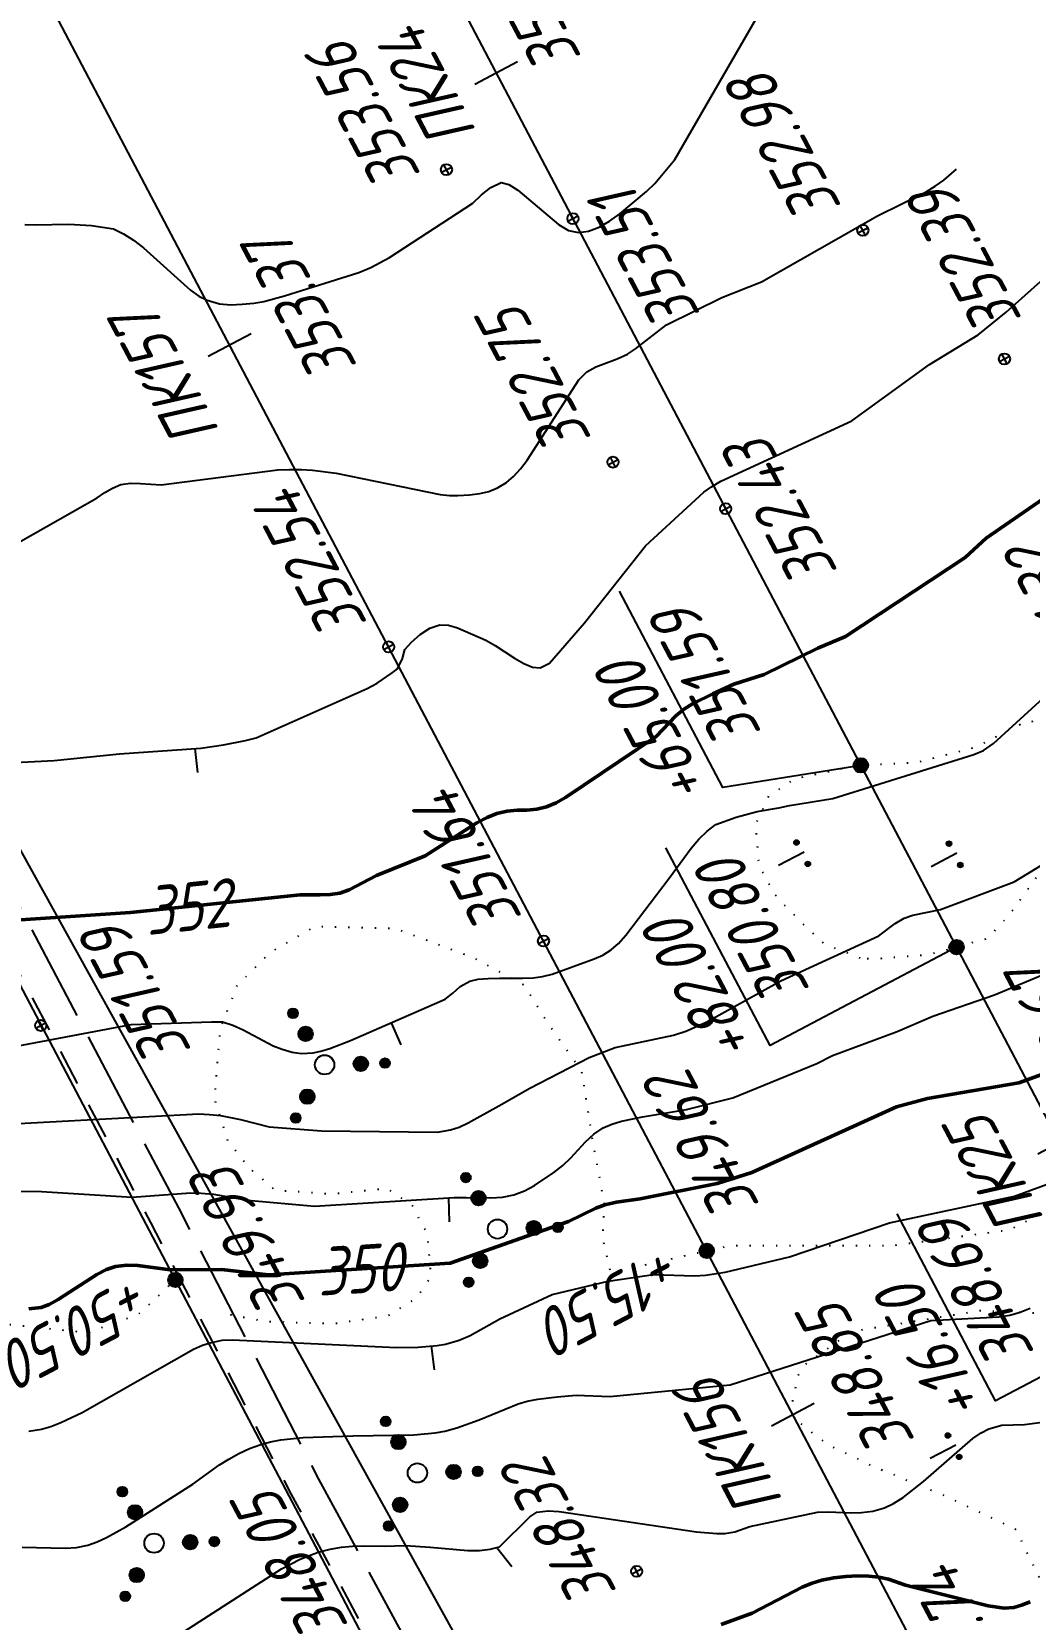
# Model space of a CAD drawing. Extents: x 1517348 to 1518464, y 2188576 to 2190606.
# Drawn here: x 1517603.7 to 1517686.2, y 2190026.5 to 2190157.8 of the extents above; entities that cross this region are included whole.
import ezdxf
from ezdxf.enums import TextEntityAlignment as Align

# ---------------------------------------------------------------- set-up
doc = ezdxf.new("R2010")
doc.units = 0
for name, pattern in [('ИИDash_30_20', [5, 3, -2]), ('ИИDash_80_20', [10, 8, -2]), ('ИИDot', [1, 0, -1])]:
    doc.linetypes.add(name, pattern=pattern)
for name, color, linetype, lineweight in [('ИИ_ДОРОГА_025', 7, 'Continuous', 25), ('ИИ_КОНТУР_025', 7, 'ИИDot', 25), ('ИИ_ОТМЕТКА_025', 7, 'Continuous', 25), ('ИИ_ПИКЕТАЖ_025', 7, 'Continuous', 25), ('ИИ_РАЗМЕР_025', 7, 'Continuous', 25), ('ИИ_РЕЛЬЕФ_025', 34, 'Continuous', 25), ('ИИ_РЕЛЬЕФ_050', 34, 'Continuous', 50), ('ИИ_ТРАССА_ТРУБ_025', 7, 'Continuous', 25), ('ИИ_УГОДЬЯ_025', 7, 'Continuous', 25)]:
    doc.layers.add(name, color=color, linetype=linetype, lineweight=lineweight)
doc.styles.add('VNIPISIMPLEXCUR', font='simplex.shx', dxfattribs={"width": 0.8, "oblique": 15})
doc.dimstyles.new('ИИ-2000-м-dm$0', dxfattribs={"dimscale": 2, "dimtxt": 2.5, "dimasz": 2.5, "dimexe": 1.25, "dimexo": 0, "dimgap": 1, "dimtad": 1, "dimtoh": 1, "dimzin": 1, "dimdsep": 46, "dimtxsty": 'VNIPISIMPLEXCUR', "dimblk": 'OBLIQUE', "dimcen": 2.5, "dimaunit": 1, "dimadec": 4, "dimazin": 0, "dimtfac": 1, "dimtmove": 1, "dimatfit": 2, "dimfxl": 1, "dimarcsym": 0})
doc.dimstyles.new('ИИ-2000-м-dm$2', dxfattribs={"dimscale": 2, "dimtxt": 2.5, "dimasz": 2.5, "dimexe": 1.25, "dimexo": 0, "dimgap": 1, "dimtad": 2, "dimtoh": 1, "dimzin": 1, "dimdsep": 46, "dimtxsty": 'VNIPISIMPLEXCUR', "dimcen": 2.5, "dimaunit": 1, "dimazin": 0, "dimtfac": 1, "dimtmove": 1, "dimatfit": 2, "dimfxl": 1, "dimarcsym": 0})

# ---------------------------------------------------------------- blocks, each defined once
blk = doc.blocks.new('ИИ05407')
at = {"linetype": 'Continuous', "lineweight": 25}
h = blk.add_hatch(color=0, dxfattribs=at)
edge = h.paths.add_edge_path()
edge.add_arc((-0.5, 0.1), 0.1, 0, 360)
h = blk.add_hatch(color=0, dxfattribs=at)
edge = h.paths.add_edge_path()
edge.add_arc((0.5, 0.1), 0.1, 0, 360)
at = {"color": 0, "linetype": 'Continuous', "lineweight": 25}
blk.add_lwpolyline([(0, 0), (0, 1.2)], dxfattribs=at)
for centre in [(-0.5, 0.1), (0.5, 0.1)]:
    blk.add_circle(centre, 0.1, dxfattribs=at)
blk = doc.blocks.new('ИИ053952')
at = {"linetype": 'Continuous', "lineweight": 25}
h = blk.add_hatch(color=0, dxfattribs=at)
edge = h.paths.add_edge_path()
edge.add_arc((-1.309, 2.13), 0.2, 0, 360)
h = blk.add_hatch(color=0, dxfattribs=at)
edge = h.paths.add_edge_path()
edge.add_arc((-0.785, 1.278), 0.3, 0, 360)
h = blk.add_hatch(color=0, dxfattribs=at)
edge = h.paths.add_edge_path()
edge.add_arc((1.499, 0.041), 0.3, 0, 360)
h = blk.add_hatch(color=0, dxfattribs=at)
edge = h.paths.add_edge_path()
edge.add_arc((2.499, 0.068), 0.2, 0, 360)
h = blk.add_hatch(color=0, dxfattribs=at)
edge = h.paths.add_edge_path()
edge.add_arc((-0.714, -1.319), 0.3, 0, 360)
h = blk.add_hatch(color=0, dxfattribs=at)
edge = h.paths.add_edge_path()
edge.add_arc((-1.19, -2.198), 0.2, 0, 360)
at = {"color": 0, "linetype": 'Continuous', "lineweight": 25}
for centre, radius in [((-1.309, 2.13), 0.2), ((-0.785, 1.278), 0.3), ((0, 0), 0.4), ((1.499, 0.041), 0.3), ((2.499, 0.068), 0.2), ((-0.714, -1.319), 0.3), ((-1.19, -2.198), 0.2)]:
    blk.add_circle(centre, radius, dxfattribs=at)
blk = doc.blocks.new('PICKET')
at = {"color": 0, "linetype": 'Continuous', "lineweight": 25}
for p, q in [((-0.23, 0), (0.23, 0)), ((0, 0.23), (0, -0.23))]:
    blk.add_line(p, q, dxfattribs=at)
blk.add_circle((0, 0), 0.23, dxfattribs=at)
at = {"color": 0, "linetype": 'Continuous', "style": 'VNIPISIMPLEXCUR', "oblique": 15, "width": 0.8}
blk.add_attdef('OTMETKA', (1.25, 0.3), '', height=2, dxfattribs=at)
at = {"color": 8, "linetype": 'Continuous', "style": 'VNIPISIMPLEXCUR', "oblique": 15, "width": 0.8, "flags": 1}
blk.add_attdef('NOMER', (1.25, -2.7), '', height=2, dxfattribs=at)
blk = doc.blocks.new('ИИ15001')
at = {"color": 0, "linetype": 'Continuous', "lineweight": 25}
blk.add_lwpolyline([(0, 1), (0, -1)], dxfattribs=at)
at = {"color": 0, "linetype": 'Continuous', "lineweight": 25, "style": 'VNIPISIMPLEXCUR', "oblique": 15, "width": 0.8}
blk.add_attdef('STATIONING', text='', height=2, dxfattribs=at).set_placement((0, 2), align=Align.CENTER)
at = {"color": 7, "linetype": 'Continuous', "lineweight": 25, "style": 'VNIPISIMPLEXCUR', "oblique": 15, "width": 0.8}
blk.add_attdef('HEIGHT', text='', height=2, dxfattribs=at).set_placement((0, -2), align=Align.TOP_CENTER)
blk = doc.blocks.new('ИИ15002')
at = {"linetype": 'Continuous', "lineweight": 25}
h = blk.add_hatch(color=0, dxfattribs=at)
edge = h.paths.add_edge_path()
edge.add_arc((0, 0), 0.3, 0, 360)
at = {"color": 0, "linetype": 'Continuous', "lineweight": 25}
blk.add_circle((0, 0), 0.3, dxfattribs=at)
at = {"color": 0, "linetype": 'Continuous', "style": 'VNIPISIMPLEXCUR', "oblique": 15, "width": 0.8}
blk.add_attdef('STATIONING', (1, 1.3), '', height=2, rotation=90, dxfattribs=at)
at = {"color": 7, "linetype": 'Continuous', "style": 'VNIPISIMPLEXCUR', "oblique": 15, "width": 0.8}
blk.add_attdef('HEIGHT', text='', height=2, dxfattribs=at).set_placement((0, -1.3), align=Align.TOP_CENTER)
blk = doc.blocks.new('ИИ053296')
at = {"color": 0, "linetype": 'Continuous', "lineweight": 25}
blk.add_lwpolyline([(0, 0), (1, 0)], dxfattribs=at)
blk = doc.blocks.new('*D23')
at = {"layer": 'Defpoints', "color": 0, "transparency": 16777216}
for p in [(1517433.62, 2190485.82), (1517814.44, 2189993.77), (1517710.22, 2189950.84), (1517583.52, 2189878.79), (1518412.38, 2188627.85)]:
    blk.add_point(p, dxfattribs=at)
at = {"layer": 'ИИ_РАЗМЕР_025', "color": 0, "lineweight": -2, "transparency": 16777216}
for p, q in [((1517701.87, 2189947.56), (1517694.82, 2189960.94)), ((1517709.2, 2189948.67), (1517701.87, 2189947.56))]:
    blk.add_line(p, q, dxfattribs=at)
blk.add_arc((1517718.1, 2189945.8), 9.35, 142.4771, 181.7709, dxfattribs=at)
at = {"layer": 'ИИ_РАЗМЕР_025', "color": 0, "transparency": 16777216}
for points in [[(1517710.25, 2189952), (1517711.11, 2189950.98), (1517713.74, 2189954.07)], [(1517709.4, 2189945.67), (1517708.1, 2189945.35), (1517709.73, 2189941.63)]]:
    blk.add_solid(points, dxfattribs=at)
at = {"layer": 'ИИ_РАЗМЕР_025', "color": 0, "transparency": 16777216, "insert": (1517695.12, 2189953.12), "char_height": 4, "attachment_point": 5, "rotation": 117.7798, "style": 'VNIPISIMPLEXCUR'}
blk.add_mtext("88°41'", dxfattribs=at)
blk = doc.blocks.new('_Oblique')
at = {"color": 0, "linetype": 'ByBlock', "lineweight": -2}
blk.add_line((-0.5, -0.5), (0.5, 0.5), dxfattribs=at)
blk = doc.blocks.new('*D27')
at = {"layer": 'Defpoints', "color": 0, "transparency": 16777216}
for p in [(1517483.76, 2190304.73), (1518396.8, 2188657.42), (1518396.8, 2188657.42)]:
    blk.add_point(p, dxfattribs=at)
at = {"layer": 'ИИ_РАЗМЕР_025', "color": 0, "lineweight": -2, "transparency": 16777216}
for p, q in [((1517483.76, 2190304.73), (1517481.57, 2190303.52)), ((1517483.76, 2190304.73), (1518396.8, 2188657.42)), ((1518396.8, 2188657.42), (1518394.62, 2188656.2))]:
    blk.add_line(p, q, dxfattribs=at)
at = {"layer": 'ИИ_РАЗМЕР_025', "color": 0, "lineweight": -2, "transparency": 16777216, "xscale": 4, "yscale": 4, "zscale": 4}
for p, rotation in [((1517483.76, 2190304.73), 118.9980081626661), ((1518396.8, 2188657.42), 298.9980081626661)]:
    blk.add_blockref('_Oblique', p, dxfattribs=dict(at, rotation=rotation))
at = {"layer": 'ИИ_РАЗМЕР_025', "color": 0, "transparency": 16777216, "insert": (1517937.66, 2189479.62), "char_height": 4, "attachment_point": 5, "rotation": 118.998, "style": 'VNIPISIMPLEXCUR'}
blk.add_mtext('1883.43', dxfattribs=at)

msp = doc.modelspace()

# ---------------------------------------------------------------- linework, layer by layer
at = {"layer": 'ИИ_ДОРОГА_025', "linetype": 'ИИDash_80_20', "flags": 128}
msp.add_lwpolyline([(1517446.319, 2190384.679), (1517460.936, 2190356.707), (1517471.716, 2190335.493), (1517488.862, 2190302.777), (1517501.972, 2190277.143), (1517520.373, 2190241.961), (1517529.568, 2190224.008), (1517543.82, 2190197.368), (1517556.261, 2190178.705), (1517562.431, 2190167.125), (1517569.92, 2190150.811), (1517577.373, 2190133.409), (1517584.094, 2190120.381), (1517592.847, 2190103.387), (1517602.808, 2190085.198), (1517615.807, 2190060.523), (1517627.404, 2190038.094), (1517634.27, 2190025.415), (1517639.827, 2190014.862), (1517641.144, 2190012.17), (1517647.098, 2190000)], dxfattribs=at)
at = {"layer": 'ИИ_ДОРОГА_025', "linetype": 'ИИDash_30_20', "flags": 128}
msp.add_lwpolyline([(1517444.015, 2190383.475), (1517458.625, 2190355.516), (1517469.406, 2190334.3), (1517486.554, 2190301.582), (1517499.663, 2190275.949), (1517518.064, 2190240.766), (1517527.264, 2190222.802), (1517541.587, 2190196.031), (1517554.026, 2190177.369), (1517560.1, 2190165.97), (1517567.543, 2190149.756), (1517575.02, 2190132.299), (1517581.784, 2190119.189), (1517590.55, 2190102.168), (1517600.518, 2190083.968), (1517613.502, 2190059.321), (1517625.106, 2190036.877), (1517631.977, 2190024.19), (1517637.508, 2190013.685), (1517638.085, 2190012.505), (1517650.016, 2189989.15), (1517658.785, 2189972.232), (1517661.191, 2189967.582)], dxfattribs=at)
at = {"layer": 'ИИ_КОНТУР_025', "flags": 128}
msp.add_lwpolyline([(1517672.239, 2190081.19), (1517669.267, 2190082.36), (1517667.916, 2190083.62), (1517666.295, 2190085.24), (1517665.124, 2190086.5), (1517663.863, 2190088.839), (1517663.593, 2190092.259), (1517664.674, 2190094.599), (1517666.835, 2190096.039), (1517671.879, 2190097.119), (1517676.922, 2190097.389), (1517681.785, 2190098.648), (1517685.838, 2190100.718), (1517688.72, 2190100.988), (1517690.431, 2190099.728), (1517691.962, 2190097.569), (1517692.052, 2190094.239), (1517689.53, 2190090.819), (1517687.008, 2190088.119), (1517684.577, 2190084.79), (1517682.776, 2190082.81), (1517677.913, 2190081.46), (1517673.32, 2190081.1)], close=True, dxfattribs=at)
for points in [[(1517620.1, 2190051.711), (1517623.048, 2190051.133), (1517628.711, 2190050.976), (1517633.115, 2190051.605), (1517635.474, 2190053.019), (1517636.732, 2190054.905), (1517636.418, 2190058.363), (1517635.159, 2190060.72), (1517633.115, 2190062.135), (1517628.553, 2190061.663), (1517623.835, 2190061.978), (1517621.633, 2190063.864), (1517619.903, 2190066.064), (1517618.802, 2190069.522), (1517619.273, 2190075.337), (1517620.689, 2190078.952), (1517623.363, 2190081.624), (1517627.138, 2190083.824), (1517633.744, 2190083.667), (1517640.035, 2190081.31), (1517644.439, 2190078.952), (1517646.484, 2190075.652), (1517649.158, 2190071.879), (1517650.102, 2190065.907), (1517651.045, 2190060.878), (1517650.888, 2190058.048), (1517651.56, 2190055.18), (1517661.456, 2190057.419), (1517674.9, 2190057.419), (1517684.61, 2190058.725), (1517690.399, 2190061.71), (1517694.32, 2190065.256), (1517699.922, 2190069.174), (1517702.801, 2190070.277), (1517704.415, 2190071.394), (1517705.512, 2190073.633), (1517704.411, 2190078.191), (1517704.883, 2190080.863), (1517706.298, 2190083.22), (1517712.118, 2190085.578), (1517712.245, 2190085.641)], [(1517720.914, 2190069.186), (1517720.297, 2190068.76), (1517716.994, 2190064.831), (1517715.421, 2190060.588), (1517716.145, 2190056.536), (1517716.76, 2190054.634), (1517715.731, 2190052.349), (1517713.673, 2190051.435), (1517709.213, 2190050.978), (1517701.55, 2190051.092), (1517693.431, 2190051.549), (1517682.109, 2190052.006), (1517671.474, 2190050.292), (1517667.785, 2190047.65), (1517667.079, 2190046.663), (1517666.625, 2190044.638), (1517666.659, 2190043.442), (1517667.307, 2190042.684), (1517669.491, 2190040.976), (1517673.189, 2190039.207), (1517679.021, 2190036.808), (1517685.083, 2190033.951), (1517687.713, 2190028.58), (1517691.258, 2190026.18), (1517699.034, 2190025.38), (1517702.694, 2190027.78), (1517703.609, 2190030.637), (1517703.151, 2190034.865), (1517702.351, 2190038.293), (1517703.723, 2190040.693), (1517707.955, 2190041.15), (1517715.845, 2190040.007), (1517722.364, 2190036.922), (1517727.625, 2190035.093), (1517731.284, 2190034.408), (1517739.061, 2190030.18), (1517741.691, 2190024.466), (1517742.835, 2190015.095), (1517741.462, 2190008.125), (1517740.204, 2190000)], [(1517615.828, 2190054.82), (1517612.475, 2190051.714), (1517608.313, 2190050.193), (1517601.412, 2190050.903), (1517597.86, 2190052.931), (1517595.12, 2190056.075), (1517592.582, 2190058.408), (1517588.587, 2190060.048)]]:
    msp.add_lwpolyline(points, dxfattribs=at)
at = {"layer": 'ИИ_ПИКЕТАЖ_025', "color": 34}
for points, elevation in [([(1517672.28, 2190097.14), (1517660.872, 2190095.304), (1517652.318, 2190111.542)], 351.59), ([(1517680.204, 2190082.096), (1517664.767, 2190073.964), (1517656.148, 2190090.324)], 350.8), ([(1517696.384, 2190051.383), (1517683.432, 2190044.56), (1517675.278, 2190060.038)], 348.69)]:
    msp.add_lwpolyline(points, dxfattribs=dict(at, elevation=elevation))
at = {"layer": 'ИИ_РЕЛЬЕФ_025'}
for points, elevation in [([(1517603.092, 2190141.884), (1517603.943, 2190141.853), (1517606.731, 2190141.919), (1517608.62, 2190141.789), (1517610.438, 2190141.511), (1517611.271, 2190141.118), (1517612.099, 2190140.582), (1517612.919, 2190139.941), (1517616.797, 2190136.446), (1517617.508, 2190135.95), (1517618.191, 2190135.607), (1517619.208, 2190135.322), (1517620.147, 2190135.236), (1517621.074, 2190135.278), (1517622.052, 2190135.378), (1517622.87, 2190135.507), (1517624.58, 2190135.965), (1517630.747, 2190137.897), (1517631.727, 2190138.32), (1517633.266, 2190139.149), (1517640.163, 2190143.634), (1517640.9, 2190144.331), (1517641.674, 2190144.931), (1517642.52, 2190145.35), (1517643.164, 2190145.177), (1517643.895, 2190144.712), (1517647.258, 2190141.866), (1517648.103, 2190141.391), (1517648.907, 2190141.203), (1517649.753, 2190141.321), (1517650.621, 2190141.661), (1517651.491, 2190142.164), (1517652.341, 2190142.771), (1517654.541, 2190144.615), (1517655.234, 2190145.27), (1517656.879, 2190147.267), (1517665.608, 2190162.359)], 353.5), ([(1517602.772, 2190115.681), (1517609.075, 2190119.27), (1517609.709, 2190119.702), (1517610.364, 2190120.075), (1517611.052, 2190120.359), (1517611.843, 2190120.469), (1517612.682, 2190120.45), (1517614.387, 2190120.336), (1517624.026, 2190121.585), (1517625.007, 2190121.618), (1517625.994, 2190121.612), (1517626.916, 2190121.557), (1517628.859, 2190121.298), (1517637.469, 2190119.533), (1517638.23, 2190119.466), (1517638.919, 2190119.458), (1517639.901, 2190119.513), (1517640.742, 2190119.615), (1517641.493, 2190119.798), (1517642.21, 2190120.097), (1517642.945, 2190120.544), (1517643.535, 2190121.038), (1517644.107, 2190121.662), (1517644.664, 2190122.39), (1517648.954, 2190129.022), (1517649.603, 2190129.692), (1517650.343, 2190130.118), (1517652.106, 2190130.758), (1517652.963, 2190131.156), (1517653.63, 2190131.584), (1517656.204, 2190133.591), (1517660.782, 2190135.846), (1517664.048, 2190137.136), (1517673.659, 2190142.603), (1517677.677, 2190144.586), (1517678.428, 2190145.049), (1517679.143, 2190145.559), (1517680.206, 2190146.461)], 353), ([(1517598.477, 2190097.188), (1517605.518, 2190097.552), (1517610.935, 2190098.103), (1517617.672, 2190098.57), (1517619.544, 2190098.824), (1517621.366, 2190099.191), (1517622.254, 2190099.427), (1517631.429, 2190103.502), (1517632.242, 2190103.941), (1517633.502, 2190104.784), (1517633.928, 2190105.136), (1517634.34, 2190105.968), (1517634.545, 2190106.712), (1517635.087, 2190107.317), (1517635.804, 2190107.952), (1517636.615, 2190108.481), (1517637.442, 2190108.766), (1517638.156, 2190108.739), (1517638.912, 2190108.511), (1517641.252, 2190107.483), (1517642.024, 2190107.04), (1517643.623, 2190106.002), (1517644.396, 2190105.558), (1517645.112, 2190105.265), (1517645.747, 2190105.199), (1517646.507, 2190105.595), (1517649.418, 2190108.934), (1517654.455, 2190115.29), (1517659.299, 2190119.728), (1517659.915, 2190120.185), (1517660.688, 2190120.66), (1517671.54, 2190125.637), (1517677.962, 2190130.287), (1517681.985, 2190132.744), (1517684.32, 2190134.616), (1517689.228, 2190139.003)], 352.5), ([(1517593.479, 2190072.23), (1517611.89, 2190075.695), (1517618.556, 2190075.93), (1517619.469, 2190075.918), (1517620.308, 2190075.659), (1517621.165, 2190075.268), (1517623.65, 2190073.939), (1517624.383, 2190073.659), (1517625.231, 2190073.422), (1517625.998, 2190073.303), (1517626.948, 2190073.362), (1517627.605, 2190073.501), (1517628.351, 2190073.727), (1517630.051, 2190074.381), (1517637.888, 2190077.808), (1517638.525, 2190078.298), (1517639.134, 2190078.842), (1517639.914, 2190079.279), (1517640.608, 2190079.441), (1517641.443, 2190079.517), (1517642.367, 2190079.539), (1517644.278, 2190079.534), (1517645.161, 2190079.566), (1517645.928, 2190079.66), (1517646.729, 2190079.862), (1517650.217, 2190081.145), (1517650.926, 2190081.441), (1517651.624, 2190081.87), (1517652.235, 2190082.412), (1517652.835, 2190083.081), (1517656.432, 2190087.8), (1517658.247, 2190090.298), (1517658.888, 2190091.042), (1517659.565, 2190091.698), (1517660.288, 2190092.24), (1517661.965, 2190092.849), (1517663.692, 2190093.335), (1517665.496, 2190093.634), (1517666.379, 2190093.83), (1517669.968, 2190094.396), (1517681.644, 2190098.024), (1517682.443, 2190098.364), (1517683.254, 2190098.946), (1517691.803, 2190106.738)], 351.5), ([(1517601.058, 2190067.433), (1517617.503, 2190068.308), (1517618.37, 2190068.27), (1517619.281, 2190068.168), (1517620.933, 2190067.833), (1517623.305, 2190067.248), (1517627.641, 2190066.913), (1517637.25, 2190066.801), (1517638.32, 2190066.976), (1517639.028, 2190067.222), (1517639.796, 2190067.566), (1517642.324, 2190068.961), (1517644.894, 2190070.425), (1517649.794, 2190072.96), (1517651.962, 2190073.789), (1517656.782, 2190074.818), (1517657.786, 2190075.152), (1517659.477, 2190075.891), (1517665.655, 2190079.308), (1517673.774, 2190083.04), (1517675.134, 2190084.064), (1517675.879, 2190084.492), (1517676.578, 2190084.737), (1517678.876, 2190085.216), (1517684.982, 2190087.511), (1517688.51, 2190089.642)], 351), ([(1517597.869, 2190061.934), (1517604.477, 2190061.888), (1517611.988, 2190061.424), (1517616.81, 2190061.764), (1517617.694, 2190061.752), (1517618.71, 2190061.66), (1517621.534, 2190061.166), (1517627.07, 2190060.678), (1517638.615, 2190061.402), (1517639.62, 2190061.404), (1517641.649, 2190061.353), (1517642.634, 2190061.41), (1517643.574, 2190061.599), (1517644.443, 2190061.932), (1517645.28, 2190062.378), (1517646.865, 2190063.464), (1517647.62, 2190064.034), (1517648.27, 2190064.669), (1517649.504, 2190066.003), (1517650.179, 2190066.623), (1517650.965, 2190067.149), (1517651.682, 2190067.463), (1517652.476, 2190067.71), (1517654.224, 2190068.069), (1517657.865, 2190068.663), (1517661.693, 2190069.646), (1517668.634, 2190072.481), (1517669.937, 2190073.125), (1517675.296, 2190075.112), (1517678.237, 2190076.39), (1517683.332, 2190078.166), (1517688.975, 2190080.492)], 350.5), ([(1517603.415, 2190042.049), (1517604.486, 2190042.234), (1517605.247, 2190042.455), (1517606.066, 2190042.766), (1517607.845, 2190043.608), (1517617.066, 2190048.854), (1517617.793, 2190049.164), (1517618.447, 2190049.382), (1517619.435, 2190049.58), (1517620.283, 2190049.628), (1517633.85, 2190048.995), (1517635.65, 2190049.022), (1517637.231, 2190049.154), (1517637.922, 2190049.269), (1517639.039, 2190049.581), (1517639.964, 2190049.987), (1517642.411, 2190051.362), (1517646.746, 2190053.363), (1517651.372, 2190054.478), (1517655.12, 2190055.015), (1517658.506, 2190054.908), (1517659.43, 2190054.968), (1517661.052, 2190055.224), (1517666.368, 2190056.493), (1517674.653, 2190059.298), (1517684.994, 2190061.501), (1517704.928, 2190068.805)], 349.5), ([(1517602.886, 2190032.458), (1517606.47, 2190032.372), (1517607.379, 2190032.447), (1517608.303, 2190032.639), (1517609.074, 2190032.903), (1517609.857, 2190033.254), (1517611.448, 2190034.146), (1517616.989, 2190037.689), (1517619.203, 2190039.264), (1517619.98, 2190039.756), (1517620.8, 2190040.212), (1517621.68, 2190040.62), (1517622.632, 2190040.966), (1517623.418, 2190041.177), (1517624.27, 2190041.34), (1517626.134, 2190041.551), (1517630.236, 2190041.675), (1517635.294, 2190041.766), (1517637.055, 2190041.936), (1517637.842, 2190042.074), (1517638.857, 2190042.33), (1517640.709, 2190042.988), (1517643.929, 2190044.323), (1517644.682, 2190044.544), (1517645.549, 2190044.719), (1517647.146, 2190044.904), (1517648.713, 2190045.052), (1517651.505, 2190044.933), (1517661.46, 2190045.906), (1517678.084, 2190051.215), (1517683.711, 2190051.513), (1517684.61, 2190051.668), (1517685.481, 2190051.9), (1517686.299, 2190052.225)], 349), ([(1517614.268, 2190024.205), (1517624.328, 2190030.671), (1517625.894, 2190031.465), (1517626.648, 2190031.785), (1517627.378, 2190032.047), (1517628.358, 2190032.309), (1517629.298, 2190032.469), (1517630.207, 2190032.549), (1517631.094, 2190032.574), (1517632.841, 2190032.552), (1517634.613, 2190032.594), (1517636.649, 2190032.464), (1517639.764, 2190032.202), (1517640.721, 2190032.204), (1517641.599, 2190032.293), (1517642.372, 2190032.498), (1517644.885, 2190034.987), (1517645.476, 2190035.35), (1517646.413, 2190035.477), (1517647.325, 2190035.417), (1517658.692, 2190033.723), (1517660.372, 2190033.59), (1517661.033, 2190033.595), (1517661.864, 2190033.726), (1517663.087, 2190034.165), (1517668.704, 2190035.366), (1517669.62, 2190035.383), (1517671.435, 2190035.315), (1517672.35, 2190035.332), (1517673.282, 2190035.451), (1517674.239, 2190035.722), (1517674.998, 2190036.082), (1517675.799, 2190036.587), (1517677.477, 2190037.904), (1517681.552, 2190041.444), (1517682.248, 2190041.931), (1517682.875, 2190042.267), (1517683.955, 2190042.56), (1517685.817, 2190042.624), (1517691.642, 2190043.381)], 348.5)]:
    msp.add_lwpolyline(points, dxfattribs=dict(at, elevation=elevation))
at = {"layer": 'ИИ_РЕЛЬЕФ_050'}
for points, elevation in [([(1517599.392, 2190084.143), (1517611.85, 2190084.954), (1517625.895, 2190086.433), (1517626.718, 2190086.436), (1517627.545, 2190086.42), (1517628.364, 2190086.443), (1517629.162, 2190086.569), (1517629.944, 2190086.842), (1517632.212, 2190088.039), (1517636.228, 2190089.661), (1517640.515, 2190092.378), (1517641.347, 2190092.812), (1517642.156, 2190093.147), (1517643.009, 2190093.351), (1517643.839, 2190093.419), (1517644.653, 2190093.441), (1517645.463, 2190093.507), (1517646.276, 2190093.706), (1517647.056, 2190094.049), (1517647.833, 2190094.493), (1517655.347, 2190099.523), (1517656.966, 2190101.231), (1517657.606, 2190101.758), (1517658.34, 2190102.221), (1517660.034, 2190103.053), (1517661.779, 2190103.865), (1517664.28, 2190104.641), (1517668.715, 2190106.826), (1517671, 2190107.796), (1517680.916, 2190114.345), (1517682.645, 2190115.928), (1517690.94, 2190121.649)], 352), ([(1517603.42, 2190052.177), (1517604.441, 2190052.29), (1517605.113, 2190052.541), (1517605.845, 2190052.94), (1517609.056, 2190055.032), (1517609.849, 2190055.434), (1517610.605, 2190055.689), (1517611.533, 2190055.805), (1517612.439, 2190055.771), (1517615.119, 2190055.41), (1517619.379, 2190055.422), (1517623.249, 2190054.991), (1517638.29, 2190055.957), (1517648.103, 2190059.405), (1517650.338, 2190060.504), (1517651.092, 2190060.788), (1517652.059, 2190061.014), (1517654.011, 2190061.291), (1517660.383, 2190062.556), (1517663.256, 2190063.454), (1517675.236, 2190068.883), (1517677.802, 2190069.592), (1517685.371, 2190070.887), (1517688.784, 2190072.121)], 350), ([(1517660.718, 2190026.072), (1517663.298, 2190027.008), (1517667.429, 2190029.152), (1517668.245, 2190029.489), (1517669.051, 2190029.742), (1517670.037, 2190029.939), (1517671.04, 2190030.049), (1517672.021, 2190030.086), (1517672.941, 2190030.062), (1517673.761, 2190029.991), (1517674.568, 2190029.819), (1517675.977, 2190029.32), (1517682.833, 2190027.62), (1517684.132, 2190027.421), (1517684.935, 2190027.486), (1517685.565, 2190027.67), (1517686.293, 2190027.958)], 348)]:
    msp.add_lwpolyline(points, dxfattribs=dict(at, elevation=elevation))
at = {"layer": 'ИИ_ТРАССА_ТРУБ_025', "color": 34}
msp.add_lwpolyline([(1517809.905, 2189835.887), (1517460.164, 2190499.797)], dxfattribs=at)
at = {"layer": 'ИИ_ТРАССА_ТРУБ_025', "color": 4}
for points in [[(1518412.378, 2188627.85), (1517433.622, 2190485.815)], [(1518412.378, 2188627.85), (1517433.622, 2190485.815)], [(1517676.426, 2189939.015), (1517585.06, 2190112.46), (1517446.28, 2190375.86), (1517398.189, 2190467.15)], [(1517676.426, 2189939.015), (1517585.06, 2190112.46), (1517446.28, 2190375.86), (1517398.189, 2190467.15)]]:
    msp.add_lwpolyline(points, dxfattribs=at)

# ---------------------------------------------------------------- block references
at = {"layer": 'ИИ_ОТМЕТКА_025'}
ref = msp.add_blockref('PICKET', (1517637.99, 2190146.42, 353.56), dxfattribs=dict(at, xscale=2, yscale=2, zscale=2, rotation=117.7797222222222))
ref.add_attrib('OTMETKA', '353.56', (1517635.933, 2190145.982, 353.56), dxfattribs={"layer": '0', "color": 0, "linetype": 'Continuous', "height": 4, "rotation": 117.77972, "style": 'VNIPISIMPLEXCUR', "oblique": 15, "width": 0.8})
at = {"layer": 'ИИ_ОТМЕТКА_025', "xscale": 2, "yscale": 2, "zscale": 2, "rotation": 117.7797222222222}
for p, values in [((1517672.45, 2190141.4, 352.98), {'OTMETKA': '352.98'}), ((1517651.77, 2190122.22, 352.75), {'OTMETKA': '352.75'}), ((1517633.209, 2190106.939, 352.54), {'OTMETKA': '352.54'}), ((1517695.1, 2190103.43, 351.32), {'OTMETKA': '351.32'}), ((1517646.024, 2190082.614, 351.64), {'OTMETKA': '351.64'}), ((1517631.65, 2190024.02, 348.05), {'OTMETKA': '348.05'})]:
    msp.add_blockref('PICKET', p, dxfattribs=at).add_auto_attribs(values)
at = {"layer": 'ИИ_ОТМЕТКА_025'}
ref = msp.add_blockref('PICKET', (1517648.453, 2190142.369, 353.51), dxfattribs=dict(at, xscale=2, yscale=2, zscale=2, rotation=117.7797222222222))
ref.add_attrib('OTMETKA', '353.51', (1517659.071, 2190134.416, 353.51), dxfattribs={"layer": '0', "color": 0, "linetype": 'Continuous', "height": 4, "rotation": 117.77972, "style": 'VNIPISIMPLEXCUR', "oblique": 15, "width": 0.8})
ref = msp.add_blockref('PICKET', (1517684.17, 2190130.76, 352.39), dxfattribs=dict(at, xscale=2, yscale=2, zscale=2, rotation=117.7797222222222))
ref.add_attrib('OTMETKA', '352.39', (1517685.688, 2190134.034, 352.39), dxfattribs={"layer": '0', "color": 0, "linetype": 'Continuous', "height": 4, "rotation": 117.77972, "style": 'VNIPISIMPLEXCUR', "oblique": 15, "width": 0.8})
ref = msp.add_blockref('PICKET', (1517661.099, 2190118.364, 352.43), dxfattribs=dict(at, xscale=2, yscale=2, zscale=2, rotation=117.7797222222222))
ref.add_attrib('OTMETKA', '352.43', (1517670.449, 2190113.173, 352.43), dxfattribs={"layer": '0', "color": 0, "linetype": 'Continuous', "height": 4, "rotation": 117.77972, "style": 'VNIPISIMPLEXCUR', "oblique": 15, "width": 0.8})
ref = msp.add_blockref('PICKET', (1517604.414, 2190075.619, 351.59), dxfattribs=dict(at, xscale=2, yscale=2, zscale=2, rotation=117.7797222222222))
ref.add_attrib('OTMETKA', '351.59', (1517616.971, 2190073.535, 351.59), dxfattribs={"layer": '0', "color": 0, "linetype": 'Continuous', "height": 4, "rotation": 117.77972, "style": 'VNIPISIMPLEXCUR', "oblique": 15, "width": 0.8})
ref = msp.add_blockref('PICKET', (1517653.73, 2190030.47, 348.32), dxfattribs=dict(at, xscale=2, yscale=2, zscale=2, rotation=117.7797222222222))
ref.add_attrib('OTMETKA', '348.32', (1517652.17, 2190028.767, 348.32), dxfattribs={"layer": '0', "color": 0, "linetype": 'Continuous', "height": 4, "rotation": 117.77972, "style": 'VNIPISIMPLEXCUR', "oblique": 15, "width": 0.8})
ref = msp.add_blockref('PICKET', (1517676.68, 2190024.419, 347.74), dxfattribs=dict(at, xscale=2, yscale=2, zscale=2, rotation=117.7797222222222))
ref.add_attrib('OTMETKA', '347.74', (1517685.962, 2190019.803, 347.74), dxfattribs={"layer": '0', "color": 0, "linetype": 'Continuous', "height": 4, "rotation": 117.77972, "style": 'VNIPISIMPLEXCUR', "oblique": 15, "width": 0.8})
at = {"layer": 'ИИ_ПИКЕТАЖ_025', "color": 34}
ref = msp.add_blockref('ИИ15001', (1517642.106, 2190154.419, 353.64), dxfattribs=dict(at, xscale=2, yscale=2, zscale=2, rotation=117.7798))
ref.add_attrib('STATIONING', 'ПК24', dxfattribs={"layer": '0', "color": 0, "linetype": 'Continuous', "lineweight": 25, "height": 4, "rotation": 117.7798, "style": 'VNIPISIMPLEXCUR', "oblique": 15, "width": 0.8}).set_placement((1517638.161, 2190154.078), align=Align.CENTER)
ref.add_attrib('HEIGHT', '353.64', dxfattribs={"layer": '0', "color": 7, "linetype": 'Continuous', "lineweight": 25, "height": 4, "rotation": 117.7798, "style": 'VNIPISIMPLEXCUR', "oblique": 15, "width": 0.8}).set_placement((1517642.664, 2190159.602), align=Align.TOP_CENTER)
at = {"layer": 'ИИ_ПИКЕТАЖ_025', "color": 4}
ref = msp.add_blockref('ИИ15001', (1517620.051, 2190131.917, 353.37), dxfattribs=dict(at, xscale=2, yscale=2, zscale=2, rotation=117.7798))
ref.add_attrib('STATIONING', 'ПК157', dxfattribs={"layer": '0', "color": 0, "linetype": 'Continuous', "lineweight": 25, "height": 4, "rotation": 117.7798, "style": 'VNIPISIMPLEXCUR', "oblique": 15, "width": 0.8}).set_placement((1517616.512, 2190130.053), align=Align.CENTER)
ref.add_attrib('HEIGHT', '353.37', dxfattribs={"layer": '0', "color": 7, "linetype": 'Continuous', "lineweight": 25, "height": 4, "rotation": 117.7798, "style": 'VNIPISIMPLEXCUR', "oblique": 15, "width": 0.8}).set_placement((1517624.159, 2190133.934), align=Align.TOP_CENTER)
at = {"layer": 'ИИ_ПИКЕТАЖ_025', "color": 34}
ref = msp.add_blockref('ИИ15002', (1517672.28, 2190097.14, 351.59), dxfattribs=dict(at, xscale=2, yscale=2, zscale=2, rotation=117.7797961859177))
ref.add_attrib('STATIONING', '+65.00', (1517659.795, 2190095.087, -1.77), dxfattribs={"layer": '0', "color": 0, "linetype": 'Continuous', "height": 4, "rotation": 117.77972, "style": 'VNIPISIMPLEXCUR', "oblique": 15, "width": 0.8})
ref.add_attrib('HEIGHT', '351.59', dxfattribs={"layer": '0', "color": 7, "linetype": 'Continuous', "height": 4, "rotation": 117.7798, "style": 'VNIPISIMPLEXCUR', "oblique": 15, "width": 0.8}).set_placement((1517657.733, 2190103.414, -1.77), align=Align.TOP_CENTER)
ref = msp.add_blockref('ИИ15002', (1517680.204, 2190082.096, 350.8), dxfattribs=dict(at, xscale=2, yscale=2, zscale=2, rotation=117.7797961859177))
ref.add_attrib('STATIONING', '+82.00', (1517663.703, 2190073.799, -2.56), dxfattribs={"layer": '0', "color": 0, "linetype": 'Continuous', "height": 4, "rotation": 117.77972, "style": 'VNIPISIMPLEXCUR', "oblique": 15, "width": 0.8})
ref.add_attrib('HEIGHT', '350.80', dxfattribs={"layer": '0', "color": 7, "linetype": 'Continuous', "height": 4, "rotation": 117.7798, "style": 'VNIPISIMPLEXCUR', "oblique": 15, "width": 0.8}).set_placement((1517661.612, 2190082.372, -2.56), align=Align.TOP_CENTER)
ref = msp.add_blockref('ИИ15001', (1517688.713, 2190065.945, 349.67), dxfattribs=dict(at, xscale=2, yscale=2, zscale=2, rotation=117.7798))
ref.add_attrib('STATIONING', 'ПК25', dxfattribs={"layer": '0', "color": 0, "linetype": 'Continuous', "lineweight": 25, "height": 4, "rotation": 117.7798, "style": 'VNIPISIMPLEXCUR', "oblique": 15, "width": 0.8}).set_placement((1517685.174, 2190064.08), align=Align.CENTER)
ref.add_attrib('HEIGHT', '349.67', dxfattribs={"layer": '0', "color": 7, "linetype": 'Continuous', "lineweight": 25, "height": 4, "rotation": 117.7798, "style": 'VNIPISIMPLEXCUR', "oblique": 15, "width": 0.8}).set_placement((1517687.392, 2190073.598), align=Align.TOP_CENTER)
at = {"layer": 'ИИ_ПИКЕТАЖ_025', "color": 4}
ref = msp.add_blockref('ИИ15002', (1517659.526, 2190056.982, 349.62), dxfattribs=dict(at, xscale=2, yscale=2, zscale=2, rotation=117.7797961859177))
ref.add_attrib('STATIONING', '+15.50', (1517656.294, 2190057.54), dxfattribs={"layer": '0', "color": 0, "linetype": 'Continuous', "height": 4, "rotation": 207.7798, "style": 'VNIPISIMPLEXCUR', "oblique": 15, "width": 0.8})
ref.add_attrib('HEIGHT', '349.62', dxfattribs={"layer": '0', "color": 7, "linetype": 'Continuous', "height": 4, "rotation": 117.7798, "style": 'VNIPISIMPLEXCUR', "oblique": 15, "width": 0.8}).set_placement((1517657.415, 2190064.625), align=Align.TOP_CENTER)
ref = msp.add_blockref('ИИ15002', (1517615.556, 2190054.568, 349.93), dxfattribs=dict(at, xscale=2, yscale=2, zscale=2, rotation=117.7789050559178))
ref.add_attrib('STATIONING', '+50.50', (1517612.323, 2190055.126), dxfattribs={"layer": '0', "color": 0, "linetype": 'Continuous', "height": 4, "rotation": 207.77891, "style": 'VNIPISIMPLEXCUR', "oblique": 15, "width": 0.8})
ref.add_attrib('HEIGHT', '349.93', dxfattribs={"layer": '0', "color": 7, "linetype": 'Continuous', "height": 4, "rotation": 117.77891, "style": 'VNIPISIMPLEXCUR', "oblique": 15, "width": 0.8}).set_placement((1517619.819, 2190056.681), align=Align.TOP_CENTER)
at = {"layer": 'ИИ_ПИКЕТАЖ_025', "color": 34}
ref = msp.add_blockref('ИИ15002', (1517696.384, 2190051.383, 348.69), dxfattribs=dict(at, xscale=2, yscale=2, zscale=2, rotation=117.7797961859177))
ref.add_attrib('STATIONING', '+16.50', (1517682.656, 2190044.078, -4.67), dxfattribs={"layer": '0', "color": 0, "linetype": 'Continuous', "height": 4, "rotation": 117.77972, "style": 'VNIPISIMPLEXCUR', "oblique": 15, "width": 0.8})
ref.add_attrib('HEIGHT', '348.69', dxfattribs={"layer": '0', "color": 7, "linetype": 'Continuous', "height": 4, "rotation": 117.7798, "style": 'VNIPISIMPLEXCUR', "oblique": 15, "width": 0.8}).set_placement((1517680.107, 2190052.527, -4.67), align=Align.TOP_CENTER)
at = {"layer": 'ИИ_ПИКЕТАЖ_025', "color": 4}
ref = msp.add_blockref('ИИ15001', (1517666.659, 2190043.442, 348.85), dxfattribs=dict(at, xscale=2, yscale=2, zscale=2, rotation=117.7798))
ref.add_attrib('STATIONING', 'ПК156', dxfattribs={"layer": '0', "color": 0, "linetype": 'Continuous', "lineweight": 25, "height": 4, "rotation": 117.7798, "style": 'VNIPISIMPLEXCUR', "oblique": 15, "width": 0.8}).set_placement((1517663.12, 2190041.578), align=Align.CENTER)
ref.add_attrib('HEIGHT', '348.85', dxfattribs={"layer": '0', "color": 7, "linetype": 'Continuous', "lineweight": 25, "height": 4, "rotation": 117.7798, "style": 'VNIPISIMPLEXCUR', "oblique": 15, "width": 0.8}).set_placement((1517670.198, 2190045.307), align=Align.TOP_CENTER)
at = {"layer": 'ИИ_РЕЛЬЕФ_025', "xscale": 2, "yscale": 2, "zscale": 2}
for p, rotation in [((1517617.177, 2190098.536, 352.5), 275.8629724159177), ((1517633.407, 2190075.849, 351.5), 293.6204820959177), ((1517638.16, 2190061.374, 350.5), 271.6992027859177), ((1517636.717, 2190049.111, 349.5), 277.0517325559177), ((1517642.163, 2190032.442, 348.5), 308.3697836559177)]:
    msp.add_blockref('ИИ053296', p, dxfattribs=dict(at, rotation=rotation))
at = {"layer": 'ИИ_УГОДЬЯ_025', "xscale": 2, "yscale": 2, "zscale": 2, "rotation": 117.7797222222222}
for p in [(1517667.604, 2190089.965), (1517680.225, 2190089.874), (1517680.132, 2190040.91)]:
    msp.add_blockref('ИИ05407', p, dxfattribs=at)
at = {"layer": 'ИИ_УГОДЬЯ_025', "xscale": 2, "yscale": 2, "zscale": 2}
for p in [(1517627.904, 2190072.369), (1517642.214, 2190058.783), (1517635.581, 2190038.608), (1517613.787, 2190032.797)]:
    msp.add_blockref('ИИ053952', p, dxfattribs=at)

# ---------------------------------------------------------------- texts
at = {"layer": 'ИИ_РЕЛЬЕФ_025', "style": 'VNIPISIMPLEXCUR', "oblique": 15, "width": 0.8}
for s, rotation, p in [('352', 6.01111, (1517616.516, 2190085.445, 352)), ('350', 3.67442, (1517630.788, 2190055.475, 350))]:
    msp.add_text(s, height=4, rotation=rotation, dxfattribs=at).set_placement(p, align=Align.MIDDLE)

# ---------------------------------------------------------------- dimensions: what is measured, and where the dimension line sits
at = {"layer": 'ИИ_РАЗМЕР_025'}
dim = msp.add_angular_dim_2l(base=(1517710.224, 2189950.843), line1=((1518412.378, 2188627.85), (1517433.622, 2190485.815)), line2=((1517814.441, 2189993.765), (1517583.525, 2189878.795)), dimstyle='ИИ-2000-м-dm$2', override={"dimtxt": 2, "dimasz": 2, "dimgap": 0.5}, dxfattribs=at)
dim.commit()
dim.dimension.update_dxf_attribs({"geometry": '*D23', "text_midpoint": (1517695.12, 2189953.116), "dimtype": 162})
dim = msp.add_aligned_dim(p1=(1517483.755, 2190304.733), p2=(1518396.803, 2188657.416), distance=0, dimstyle='ИИ-2000-м-dm$0', override={"dimtxt": 2, "dimasz": 2, "dimgap": 0.5, "dimzin": 0}, dxfattribs=at)
dim.commit()
dim.dimension.update_dxf_attribs({"geometry": '*D27', "text_midpoint": (1517937.655, 2189479.62)})

doc.saveas('drawing.dxf')
